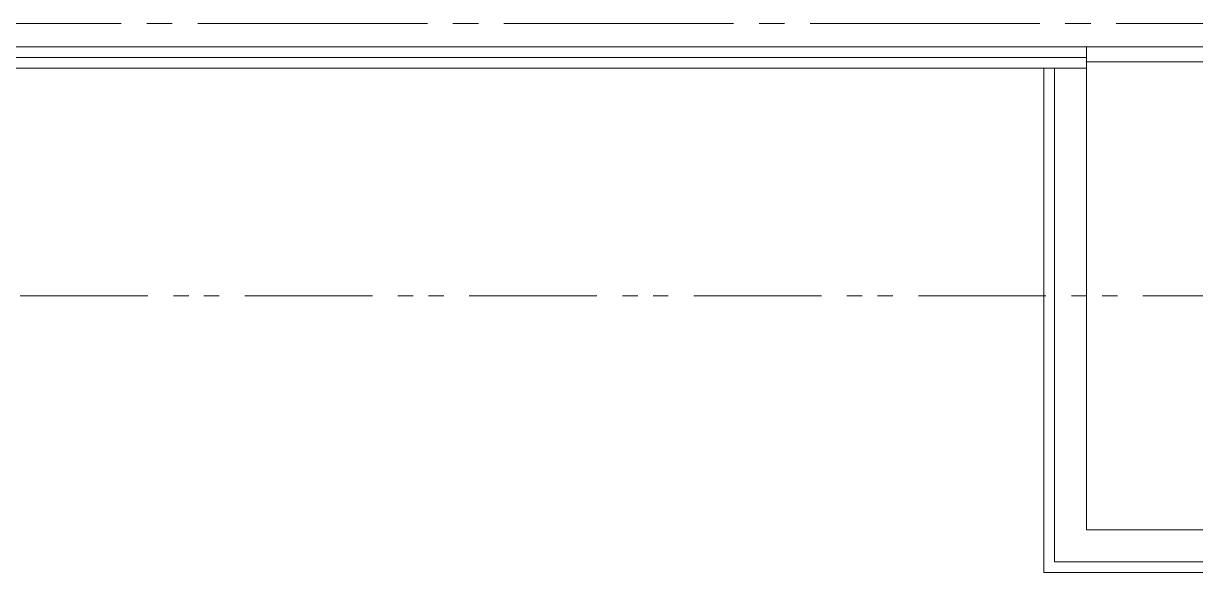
# Model space of a CAD drawing. Units: millimetres at full size. Extents: x -12803 to 120774, y -9413 to 101127.
# Drawn here: x 95749 to 97128, y 11226 to 11871 of the extents above; entities that cross this region are included whole.
import ezdxf

# ---------------------------------------------------------------- set-up
doc = ezdxf.new("R2010")
doc.units = ezdxf.units.MM
doc.header["$LTSCALE"] = 30
doc.linetypes.add('CHAIN2', pattern=[12, 9, -1, 1, -1])
doc.linetypes.add('DOUBLE_CHAIN1', pattern=[8.8, 5, -1, 0.6, -0.6, 0.6, -1])
doc.layers.add('0-0_NoName', color=7, linetype='Continuous')
for name, color, linetype, lineweight in [('2-0_通芯', 7, 'DOUBLE_CHAIN1', 15), ('2-1_躯体', 7, 'Continuous', 15), ('2-3_間仕切り', 7, 'Continuous', 15), ('3-2_AIHO08-壁芯', 7, 'CHAIN2', 15)]:
    doc.layers.add(name, color=color, linetype=linetype, lineweight=lineweight)

# ---------------------------------------------------------------- blocks, each defined once
blk = doc.blocks.new('グループ部品-732')
at = {"layer": '2-0_通芯'}
blk.add_line((74361.66, 11551.41), (120774.36, 11551.41), dxfattribs=at)
at = {"layer": '2-1_躯体'}
for p, q in [((96999.36, 11826.41), (96999.36, 11276.41)), ((96999.36, 11276.41), (97549.36, 11276.41))]:
    blk.add_line(p, q, dxfattribs=at)
blk.add_lwpolyline([(96999.36, 11826.41), (97549.36, 11826.41), (97549.36, 11276.41)], dxfattribs=at)
at = {"layer": '2-3_間仕切り'}
for p, q in [((94907.86, 11843.91), (97784.36, 11843.91)), ((96999.36, 11826.41), (96999.36, 11843.91)), ((94907.86, 11831.41), (96999.36, 11831.41)), ((94907.86, 11818.91), (96999.36, 11818.91)), ((96949.36, 11818.91), (96949.36, 11226.41)), ((96961.86, 11818.91), (96961.86, 11238.91)), ((96961.86, 11238.91), (97586.86, 11238.91)), ((96949.36, 11226.41), (97599.36, 11226.41))]:
    blk.add_line(p, q, dxfattribs=at)
at = {"layer": '3-2_AIHO08-壁芯'}
blk.add_line((93074.36, 11871.41), (102899.36, 11871.41), dxfattribs=at)
blk = doc.blocks.new('グループ部品-763')
at = {"layer": '2-1_躯体'}
for p, q in [((96999.36, 11826.41), (96999.36, 11276.41)), ((96999.36, 11276.41), (97549.36, 11276.41))]:
    blk.add_line(p, q, dxfattribs=at)
blk.add_lwpolyline([(96999.36, 11826.41), (97549.36, 11826.41), (97549.36, 11276.41)], dxfattribs=at)
at = {"layer": '3-2_AIHO08-壁芯'}
blk.add_line((93074.36, 11871.41), (102899.36, 11871.41), dxfattribs=at)

msp = doc.modelspace()

# ---------------------------------------------------------------- block references
at = {"layer": '0-0_NoName'}
for name in ['グループ部品-732', 'グループ部品-763']:
    msp.add_blockref(name, (0, 0), dxfattribs=at)

doc.saveas('drawing.dxf')
